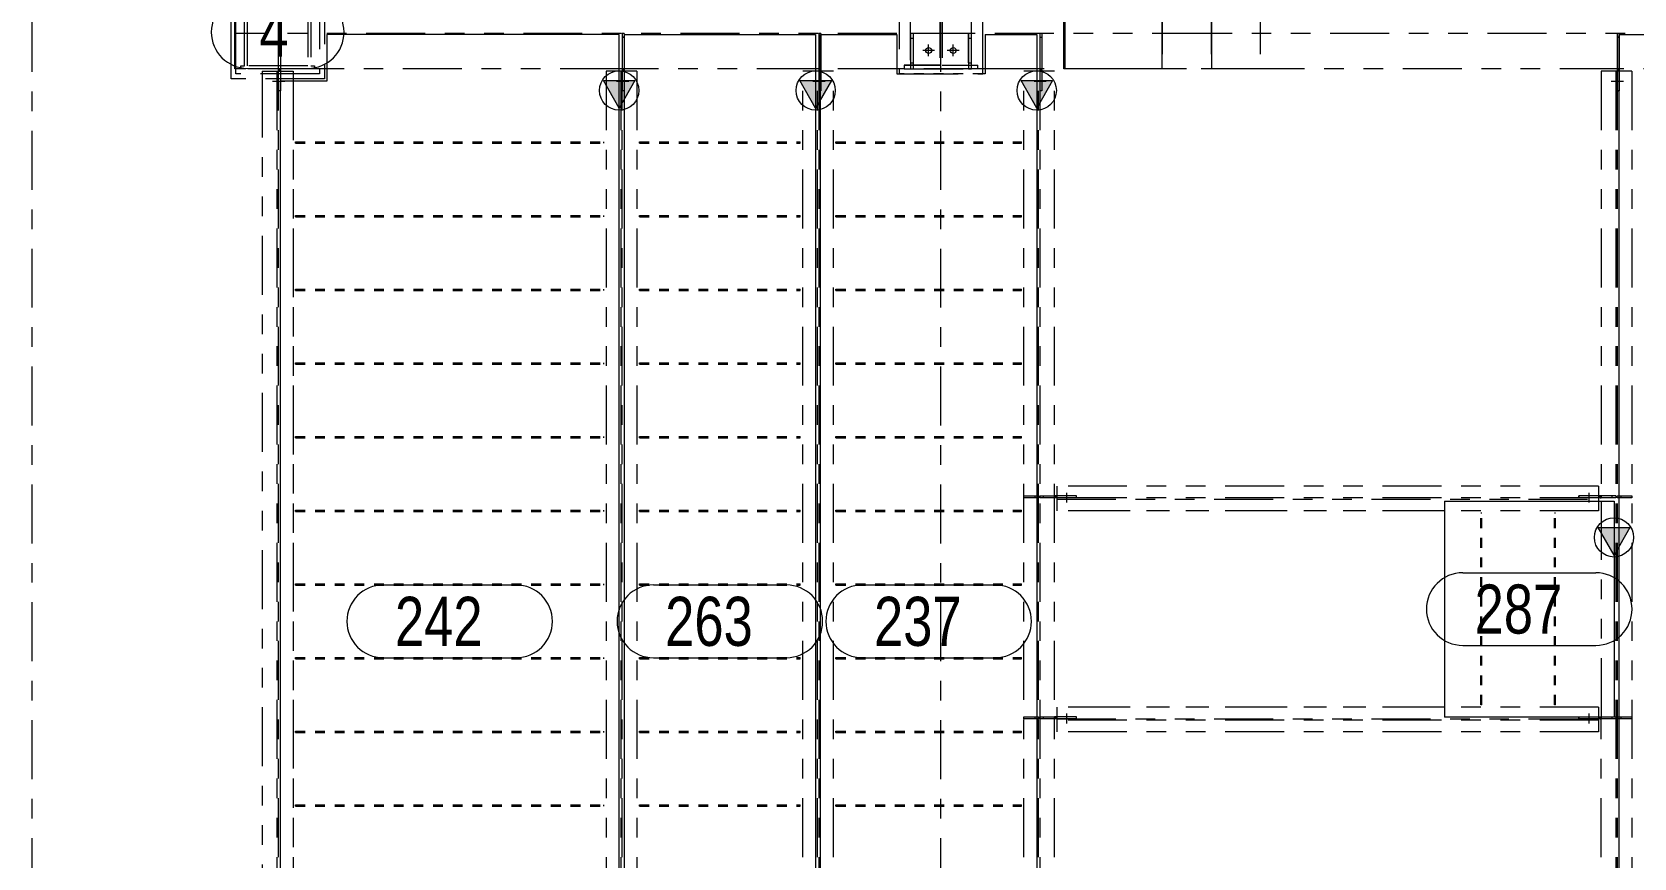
# Model space of a CAD drawing. Header units: millimetres. Extents: x 6786 to 7380, y -302 to 118.
# Drawn here: x 6848 to 6929.5, y -148.1 to -106 of the extents above; entities that cross this region are included whole.
import ezdxf

# ---------------------------------------------------------------- set-up
doc = ezdxf.new("R2010")
doc.units = ezdxf.units.MM
for name, pattern in [('XKITLINE00', [0]), ('XKITLINE02', [4, 2, -2]), ('XKITLINE03', [6, 3, -1, 1, -1]), ('XKITLINE04', [3, 0.5, -0.5, 0.5, -0.5, 0.5, -0.5]), ('XKITLINE05', [8, 3, -1, 1, -1, 1, -1])]:
    doc.linetypes.add(name, pattern=pattern)
for name, color, linetype, lineweight in [('Bolt', 7, 'Continuous', 0), ('Part', 2, 'Continuous', 0), ('PartMark', 3, 'Continuous', 0), ('S-GRID', 1, 'Continuous', 0)]:
    doc.layers.add(name, color=color, linetype=linetype, lineweight=lineweight)
doc.styles.add('Arial', font='arial.ttf')

msp = doc.modelspace()

# ---------------------------------------------------------------- hatches: boundary and pattern name
at = {"layer": 'Part'}
for points in [[(6877.084, -108.505), (6878.684, -108.505), (6877.884, -109.905)], [(6887.084, -108.505), (6888.684, -108.505), (6887.884, -109.905)], [(6898.334, -108.505), (6899.934, -108.505), (6899.134, -109.905)], [(6927.709, -131.255), (6929.309, -131.255), (6928.509, -132.655)]]:
    msp.add_hatch(color=7, dxfattribs=at).paths.add_polyline_path(points, flags=17)

# ---------------------------------------------------------------- linework, layer by layer
at = {"layer": 'Bolt', "color": 7, "linetype": 'XKITLINE00', "lineweight": 0}
for p, q in [((6893.634, -107.267), (6893.634, -106.667)), ((6894.884, -107.267), (6894.884, -106.667)), ((6893.934, -106.967), (6893.334, -106.967)), ((6895.184, -106.967), (6894.584, -106.967))]:
    msp.add_line(p, q, dxfattribs=at)
at = {"layer": 'Bolt', "color": 7, "linetype": 'XKITLINE02', "lineweight": 0}
for p, q in [((6860.246, -108.53), (6860.871, -108.53)), ((6860.246, -108.53), (6860.871, -108.53)), ((6877.746, -108.53), (6878.371, -108.53)), ((6877.746, -108.53), (6878.371, -108.53)), ((6887.746, -108.53), (6888.371, -108.53)), ((6887.746, -108.53), (6888.371, -108.53)), ((6898.996, -108.53), (6899.621, -108.53)), ((6898.996, -108.53), (6899.621, -108.53)), ((6928.371, -108.53), (6928.996, -108.53)), ((6928.371, -108.53), (6928.996, -108.53)), ((6900.665, -129.98), (6900.665, -129.48)), ((6900.665, -129.98), (6900.665, -129.48)), ((6927.227, -129.48), (6927.227, -129.98)), ((6927.227, -129.48), (6927.227, -129.98)), ((6900.665, -141.23), (6900.665, -140.73)), ((6900.665, -141.23), (6900.665, -140.73)), ((6927.227, -140.73), (6927.227, -141.23)), ((6927.227, -140.73), (6927.227, -141.23))]:
    msp.add_line(p, q, dxfattribs=at)
at = {"layer": 'Bolt', "color": 7, "linetype": 'XKITLINE00', "lineweight": 0}
for centre in [(6893.634, -106.967), (6894.884, -106.967)]:
    msp.add_circle(centre, 0.15, dxfattribs=at)
at = {"layer": 'Part', "color": 6, "linetype": 'XKITLINE05', "lineweight": 0}
for p, q in [((6858.134, -108.405), (6858.134, -103.655)), ((6858.321, -107.905), (6858.321, -104.155)), ((6858.384, -108.155), (6858.384, -103.905)), ((6858.821, -107.755), (6858.821, -104.305)), ((6858.971, -107.755), (6858.971, -104.305)), ((6862.046, -104.305), (6862.046, -107.755)), ((6862.196, -104.305), (6862.196, -107.755)), ((6862.634, -103.905), (6862.634, -108.155)), ((6862.884, -103.655), (6862.884, -108.405)), ((6892.134, -103.905), (6892.134, -108.155)), ((6896.384, -108.155), (6896.384, -103.905)), ((6900.509, -104.155), (6900.509, -107.905)), ((6900.509, -107.905), (6900.509, -104.155)), ((6900.588, -107.905), (6900.588, -104.155)), ((6905.509, -104.155), (6905.509, -107.905)), ((6905.509, -107.905), (6905.509, -104.155)), ((6908.009, -104.155), (6908.009, -107.905)), ((6908.049, -107.905), (6908.049, -104.155)), ((6910.509, -104.155), (6910.509, -107.905)), ((6910.509, -104.155), (6910.509, -107.905)), ((6892.696, -104.467), (6892.696, -107.592)), ((6894.196, -104.342), (6894.196, -107.717)), ((6894.321, -104.342), (6894.321, -107.717)), ((6895.821, -107.592), (6895.821, -104.467)), ((6908.009, -105.955), (6908.009, -106.105)), ((6908.009, -105.955), (6908.009, -106.105)), ((6908.009, -106.105), (6858.321, -106.105)), ((6860.546, -109.03), (6860.546, -106.105)), ((6860.546, -106.105), (6860.646, -106.105)), ((6860.546, -106.292), (6860.646, -106.292)), ((6860.646, -106.292), (6860.546, -106.292)), ((6860.646, -106.105), (6860.646, -109.03)), ((6878.046, -106.105), (6878.046, -107.905)), ((6878.146, -106.105), (6878.046, -106.105)), ((6878.046, -106.292), (6878.146, -106.292)), ((6878.146, -106.292), (6878.046, -106.292)), ((6878.146, -106.105), (6878.146, -109.03)), ((6888.046, -106.105), (6888.046, -107.905)), ((6888.146, -106.105), (6888.046, -106.105)), ((6888.046, -106.292), (6888.146, -106.292)), ((6888.146, -106.292), (6888.046, -106.292)), ((6888.146, -106.105), (6888.146, -109.03)), ((6892.859, -106.105), (6892.709, -106.105)), ((6892.709, -106.105), (6892.709, -107.905)), ((6892.859, -106.355), (6892.709, -106.355)), ((6892.859, -107.905), (6892.859, -106.105)), ((6892.871, -107.592), (6892.871, -106.086)), ((6892.871, -106.086), (6895.646, -106.086)), ((6895.646, -106.086), (6895.646, -107.592)), ((6895.809, -106.105), (6895.659, -106.105)), ((6895.659, -106.105), (6895.659, -107.905)), ((6895.809, -106.355), (6895.659, -106.355)), ((6895.809, -107.905), (6895.809, -106.105)), ((6899.296, -106.105), (6899.296, -107.905)), ((6899.396, -106.105), (6899.296, -106.105)), ((6899.296, -106.292), (6899.396, -106.292)), ((6899.296, -106.292), (6899.396, -106.292)), ((6899.396, -106.105), (6899.396, -107.905)), ((6957.071, -106.105), (6908.009, -106.105)), ((6928.671, -106.105), (6928.671, -107.905)), ((6928.771, -106.105), (6928.671, -106.105)), ((6928.671, -106.292), (6928.771, -106.292)), ((6928.771, -106.292), (6928.671, -106.292)), ((6928.771, -106.105), (6928.771, -109.03)), ((6892.696, -107.592), (6892.871, -107.592)), ((6895.646, -107.592), (6895.821, -107.592)), ((6862.884, -108.405), (6858.134, -108.405)), ((6862.884, -107.905), (6858.321, -107.905)), ((6862.634, -108.155), (6858.384, -108.155)), ((6858.634, -107.905), (6858.634, -107.755)), ((6858.634, -107.755), (6858.821, -107.755)), ((6862.384, -107.905), (6858.634, -107.905)), ((6862.046, -107.755), (6858.971, -107.755)), ((6859.727, -108.03), (6861.29, -108.03)), ((6859.727, -108.03), (6859.727, -108.405)), ((6859.727, -108.405), (6859.727, -163.655)), ((6860.471, -108.03), (6860.471, -164.03)), ((6860.646, -107.905), (6860.546, -107.905)), ((6860.546, -107.905), (6860.646, -107.905)), ((6860.646, -107.905), (6860.546, -107.905)), ((6860.546, -107.905), (6860.646, -107.905)), ((6860.546, -107.967), (6860.646, -107.967)), ((6860.546, -107.967), (6860.646, -107.967)), ((6860.546, -164.03), (6860.546, -108.03)), ((6861.29, -108.03), (6861.29, -164.03)), ((6861.29, -108.405), (6861.29, -108.53)), ((6862.196, -107.755), (6862.384, -107.755)), ((6862.384, -107.755), (6862.384, -107.905)), ((6863.009, -107.905), (6862.884, -107.905)), ((6877.884, -107.905), (6863.009, -107.905)), ((6877.884, -108.03), (6877.227, -108.03)), ((6877.227, -108.03), (6877.227, -164.03)), ((6878.134, -107.905), (6877.884, -107.905)), ((6878.134, -108.03), (6877.884, -108.03)), ((6877.971, -108.03), (6877.971, -164.03)), ((6878.046, -107.905), (6878.046, -108.03)), ((6878.146, -107.905), (6878.046, -107.905)), ((6878.046, -107.905), (6878.146, -107.905)), ((6878.146, -107.905), (6878.046, -107.905)), ((6878.046, -107.905), (6878.146, -107.905)), ((6878.046, -107.967), (6878.134, -107.967)), ((6878.146, -107.967), (6878.046, -107.967)), ((6878.79, -108.03), (6878.046, -108.03)), ((6878.046, -164.03), (6878.046, -108.03)), ((6878.046, -108.03), (6878.046, -109.03)), ((6887.884, -107.905), (6878.134, -107.905)), ((6878.79, -108.03), (6878.79, -164.03)), ((6887.227, -164.03), (6887.227, -108.03)), ((6887.884, -108.03), (6887.227, -108.03)), ((6888.134, -107.905), (6887.884, -107.905)), ((6888.134, -108.03), (6887.884, -108.03)), ((6887.971, -164.03), (6887.971, -108.03)), ((6888.046, -107.905), (6888.046, -108.03)), ((6888.146, -107.905), (6888.046, -107.905)), ((6888.046, -107.905), (6888.146, -107.905)), ((6888.146, -107.905), (6888.046, -107.905)), ((6888.046, -107.905), (6888.146, -107.905)), ((6888.046, -107.967), (6888.134, -107.967)), ((6888.146, -107.967), (6888.046, -107.967)), ((6888.046, -108.03), (6888.046, -164.03)), ((6888.046, -108.03), (6888.046, -109.03)), ((6892.009, -107.905), (6888.134, -107.905)), ((6888.79, -108.03), (6888.134, -108.03)), ((6888.79, -164.03), (6888.79, -108.03)), ((6892.134, -107.905), (6892.009, -107.905)), ((6896.384, -107.905), (6892.134, -107.905)), ((6892.134, -108.155), (6896.384, -108.155)), ((6894.196, -107.717), (6892.384, -107.717)), ((6892.384, -107.717), (6892.384, -107.905)), ((6892.384, -107.717), (6894.196, -107.717)), ((6892.384, -107.905), (6896.134, -107.905)), ((6892.384, -107.905), (6896.134, -107.905)), ((6892.709, -107.905), (6892.859, -107.905)), ((6894.321, -107.717), (6896.134, -107.717)), ((6894.321, -107.717), (6896.134, -107.717)), ((6895.659, -107.905), (6895.809, -107.905)), ((6896.134, -107.905), (6896.134, -107.717)), ((6896.509, -107.905), (6896.384, -107.905)), ((6899.134, -107.905), (6896.509, -107.905)), ((6898.477, -164.03), (6898.477, -108.03)), ((6899.134, -108.03), (6898.477, -108.03)), ((6905.509, -107.905), (6899.134, -107.905)), ((6900.04, -108.03), (6899.134, -108.03)), ((6899.221, -164.03), (6899.221, -108.03)), ((6899.296, -107.905), (6899.296, -108.03)), ((6899.396, -107.905), (6899.296, -107.905)), ((6899.296, -107.905), (6899.396, -107.905)), ((6899.396, -107.905), (6899.296, -107.905)), ((6899.296, -107.905), (6899.396, -107.905)), ((6899.396, -107.967), (6899.296, -107.967)), ((6899.296, -107.967), (6899.396, -107.967)), ((6899.296, -108.03), (6899.296, -164.03)), ((6899.296, -108.03), (6899.296, -109.03)), ((6899.396, -107.905), (6899.396, -107.908)), ((6899.396, -107.908), (6899.396, -107.917)), ((6899.396, -107.917), (6899.396, -107.908)), ((6899.396, -107.948), (6899.396, -107.917)), ((6899.396, -107.948), (6899.396, -108.03)), ((6899.396, -108.03), (6899.396, -109.03)), ((6900.04, -164.03), (6900.04, -108.03)), ((6910.509, -107.905), (6900.509, -107.905)), ((6928.759, -107.905), (6905.509, -107.905)), ((6928.759, -108.03), (6927.852, -108.03)), ((6927.852, -108.03), (6927.852, -129.905)), ((6928.596, -108.03), (6928.596, -164.03)), ((6928.671, -107.905), (6928.671, -108.03)), ((6928.771, -107.905), (6928.671, -107.905)), ((6928.671, -107.905), (6928.771, -107.905)), ((6928.771, -107.905), (6928.671, -107.905)), ((6928.671, -107.905), (6928.771, -107.905)), ((6928.671, -107.967), (6928.759, -107.967)), ((6928.771, -107.967), (6928.671, -107.967)), ((6929.415, -108.03), (6928.671, -108.03)), ((6928.671, -108.03), (6928.671, -164.03)), ((6928.671, -108.03), (6928.671, -109.03)), ((6941.009, -107.905), (6928.759, -107.905)), ((6929.415, -108.03), (6929.415, -164.03)), ((6860.646, -109.03), (6860.546, -109.03)), ((6861.29, -108.53), (6861.29, -163.53)), ((6878.146, -109.03), (6878.046, -109.03)), ((6888.146, -109.03), (6888.046, -109.03)), ((6899.396, -109.03), (6899.296, -109.03)), ((6928.771, -109.03), (6928.671, -109.03)), ((6928.671, -109.03), (6928.771, -109.03)), ((6927.727, -129.155), (6900.165, -129.155)), ((6900.165, -129.155), (6900.165, -130.405)), ((6927.727, -129.155), (6927.727, -129.905)), ((6898.477, -129.645), (6899.221, -129.645)), ((6898.477, -129.745), (6898.477, -129.645)), ((6899.221, -129.745), (6898.477, -129.745)), ((6899.034, -129.645), (6899.034, -129.745)), ((6899.221, -129.645), (6899.221, -129.745)), ((6899.296, -129.645), (6899.296, -129.745)), ((6899.296, -129.645), (6900.043, -129.645)), ((6900.083, -129.745), (6899.296, -129.745)), ((6899.484, -129.745), (6899.484, -129.645)), ((6899.484, -129.745), (6899.484, -129.645)), ((6900.043, -129.645), (6900.04, -129.645)), ((6900.04, -129.645), (6900.04, -129.745)), ((6900.04, -129.745), (6900.04, -129.645)), ((6900.04, -129.645), (6900.04, -129.745)), ((6900.102, -129.745), (6900.04, -129.745)), ((6900.165, -129.645), (6900.043, -129.645)), ((6900.102, -129.745), (6900.102, -129.645)), ((6900.102, -129.745), (6900.102, -129.645)), ((6900.165, -129.745), (6900.102, -129.745)), ((6901.165, -129.645), (6900.165, -129.645)), ((6927.727, -129.745), (6900.165, -129.745)), ((6901.165, -129.745), (6900.165, -129.745)), ((6900.165, -129.814), (6927.727, -129.814)), ((6919.884, -130.405), (6900.165, -130.405)), ((6927.727, -130.405), (6900.165, -130.405)), ((6901.165, -129.745), (6901.165, -129.645)), ((6901.165, -129.745), (6901.165, -129.645)), ((6927.727, -129.645), (6926.727, -129.645)), ((6926.727, -129.645), (6926.727, -129.745)), ((6926.727, -129.745), (6926.727, -129.645)), ((6927.727, -129.745), (6926.727, -129.745)), ((6927.852, -129.645), (6927.727, -129.645)), ((6927.809, -129.745), (6927.727, -129.745)), ((6927.727, -129.905), (6927.727, -130.405)), ((6927.79, -129.645), (6927.79, -129.745)), ((6927.79, -129.745), (6927.79, -129.645)), ((6927.809, -129.745), (6927.841, -129.745)), ((6927.849, -129.745), (6927.841, -129.745)), ((6927.841, -129.745), (6927.849, -129.745)), ((6927.852, -129.745), (6927.849, -129.745)), ((6928.596, -129.645), (6927.852, -129.645)), ((6927.852, -129.745), (6927.852, -129.645)), ((6927.852, -129.645), (6927.852, -129.745)), ((6927.852, -129.645), (6927.852, -129.745)), ((6928.596, -129.745), (6927.852, -129.745)), ((6927.852, -129.905), (6927.852, -140.905)), ((6928.409, -129.745), (6928.409, -129.645)), ((6928.409, -129.745), (6928.409, -129.645)), ((6928.596, -129.645), (6928.596, -129.745)), ((6928.671, -129.745), (6928.671, -129.645)), ((6928.671, -129.645), (6929.415, -129.645)), ((6929.415, -129.745), (6928.671, -129.745)), ((6928.859, -129.645), (6928.859, -129.745)), ((6929.415, -129.645), (6929.415, -129.745)), ((6898.477, -140.895), (6899.221, -140.895)), ((6898.477, -140.995), (6898.477, -140.895)), ((6899.221, -140.995), (6898.477, -140.995)), ((6899.034, -140.895), (6899.034, -140.995)), ((6899.221, -140.895), (6899.221, -140.995)), ((6899.296, -140.895), (6899.296, -140.995)), ((6899.296, -140.895), (6900.043, -140.895)), ((6900.083, -140.995), (6899.296, -140.995)), ((6899.484, -140.995), (6899.484, -140.895)), ((6899.484, -140.995), (6899.484, -140.895)), ((6900.043, -140.895), (6900.04, -140.895)), ((6900.04, -140.895), (6900.04, -140.995)), ((6900.04, -140.995), (6900.04, -140.895)), ((6900.04, -140.895), (6900.04, -140.995)), ((6900.102, -140.995), (6900.04, -140.995)), ((6900.165, -140.895), (6900.043, -140.895)), ((6900.102, -140.995), (6900.102, -140.895)), ((6900.102, -140.995), (6900.102, -140.895)), ((6900.165, -140.995), (6900.102, -140.995)), ((6900.165, -140.405), (6900.165, -141.655)), ((6919.884, -140.405), (6900.165, -140.405)), ((6927.727, -140.405), (6900.165, -140.405)), ((6901.165, -140.895), (6900.165, -140.895)), ((6900.165, -140.995), (6927.727, -140.995)), ((6901.165, -140.995), (6900.165, -140.995)), ((6901.165, -140.995), (6901.165, -140.895)), ((6901.165, -140.995), (6901.165, -140.895)), ((6926.727, -140.895), (6928.596, -140.895)), ((6926.727, -140.895), (6926.727, -140.995)), ((6926.727, -140.995), (6926.727, -140.895)), ((6927.727, -140.995), (6926.727, -140.995)), ((6927.727, -140.405), (6927.727, -140.995)), ((6927.727, -140.905), (6927.727, -141.655)), ((6927.809, -140.995), (6927.727, -140.995)), ((6927.79, -140.895), (6927.79, -140.995)), ((6927.79, -140.905), (6927.79, -140.995)), ((6927.809, -140.995), (6927.841, -140.995)), ((6927.849, -140.995), (6927.841, -140.995)), ((6927.841, -140.995), (6927.849, -140.995)), ((6927.852, -140.995), (6927.849, -140.995)), ((6927.852, -140.995), (6927.852, -140.895)), ((6927.852, -140.895), (6927.852, -140.995)), ((6927.852, -140.895), (6927.852, -140.995)), ((6927.852, -164.03), (6927.852, -140.905)), ((6928.596, -140.995), (6927.852, -140.995)), ((6928.409, -140.995), (6928.409, -140.895)), ((6928.409, -140.995), (6928.409, -140.895)), ((6928.596, -140.895), (6928.596, -140.995)), ((6928.671, -140.995), (6928.671, -140.895)), ((6928.671, -140.895), (6929.415, -140.895)), ((6929.415, -140.995), (6928.671, -140.995)), ((6928.859, -140.895), (6928.859, -140.995)), ((6929.415, -140.895), (6929.415, -140.995)), ((6927.727, -141.064), (6900.165, -141.064)), ((6927.727, -141.655), (6900.165, -141.655))]:
    msp.add_line(p, q, dxfattribs=at)
at = {"layer": 'Part', "color": 7, "linetype": 'XKITLINE00', "lineweight": 0}
for p, q in [((6877.884, -106.155), (6863.009, -106.155)), ((6863.009, -106.155), (6863.009, -108.53)), ((6877.884, -165.905), (6877.884, -106.155)), ((6878.134, -106.155), (6878.134, -165.905)), ((6878.134, -106.155), (6887.884, -106.155)), ((6887.884, -106.155), (6887.884, -165.905)), ((6888.134, -165.905), (6888.134, -106.155)), ((6888.134, -106.155), (6892.009, -106.155)), ((6892.009, -106.155), (6892.009, -108.155)), ((6896.509, -106.155), (6899.134, -106.155)), ((6896.509, -106.155), (6896.509, -108.155)), ((6899.134, -106.155), (6899.134, -165.905)), ((6928.759, -106.155), (6928.759, -165.905)), ((6928.759, -106.155), (6941.009, -106.155)), ((6892.009, -108.155), (6892.134, -108.155)), ((6896.509, -108.155), (6896.384, -108.155)), ((6863.009, -108.53), (6860.634, -108.53)), ((6860.634, -108.53), (6860.634, -163.53)), ((6877.884, -109.905), (6877.084, -108.505)), ((6877.084, -108.505), (6878.684, -108.505)), ((6878.684, -108.505), (6877.884, -109.905)), ((6887.884, -109.905), (6887.084, -108.505)), ((6887.084, -108.505), (6888.684, -108.505)), ((6888.684, -108.505), (6887.884, -109.905)), ((6899.134, -109.905), (6898.334, -108.505)), ((6898.334, -108.505), (6899.934, -108.505)), ((6899.934, -108.505), (6899.134, -109.905)), ((6919.884, -129.905), (6919.884, -140.905)), ((6919.884, -129.905), (6928.509, -129.905)), ((6928.509, -129.905), (6928.509, -140.905)), ((6928.509, -132.655), (6927.709, -131.255)), ((6927.709, -131.255), (6929.309, -131.255)), ((6929.309, -131.255), (6928.509, -132.655)), ((6928.509, -140.905), (6919.884, -140.905))]:
    msp.add_line(p, q, dxfattribs=at)
at = {"layer": 'Part', "color": 2, "linetype": 'XKITLINE04', "lineweight": 0}
for p, q in [((6896.384, -108.155), (6892.134, -108.155)), ((6861.415, -111.686), (6861.415, -111.624)), ((6861.415, -111.624), (6877.102, -111.624)), ((6877.102, -111.686), (6877.102, -111.624)), ((6878.915, -111.686), (6878.915, -111.624)), ((6878.915, -111.624), (6887.102, -111.624)), ((6887.102, -111.686), (6887.102, -111.624)), ((6888.915, -111.686), (6888.915, -111.624)), ((6888.915, -111.624), (6898.352, -111.624)), ((6898.352, -111.686), (6898.352, -111.624)), ((6861.415, -111.686), (6877.102, -111.686)), ((6878.915, -111.686), (6887.102, -111.686)), ((6888.915, -111.686), (6898.352, -111.686)), ((6861.415, -115.436), (6861.415, -115.374)), ((6861.415, -115.374), (6877.102, -115.374)), ((6861.415, -115.436), (6877.102, -115.436)), ((6877.102, -115.436), (6877.102, -115.374)), ((6878.915, -115.436), (6878.915, -115.374)), ((6878.915, -115.374), (6887.102, -115.374)), ((6878.915, -115.436), (6887.102, -115.436)), ((6887.102, -115.436), (6887.102, -115.374)), ((6888.915, -115.436), (6888.915, -115.374)), ((6888.915, -115.374), (6898.352, -115.374)), ((6888.915, -115.436), (6898.352, -115.436)), ((6898.352, -115.436), (6898.352, -115.374)), ((6861.415, -119.186), (6861.415, -119.124)), ((6861.415, -119.124), (6877.102, -119.124)), ((6861.415, -119.186), (6877.102, -119.186)), ((6877.102, -119.186), (6877.102, -119.124)), ((6878.915, -119.186), (6878.915, -119.124)), ((6878.915, -119.124), (6887.102, -119.124)), ((6878.915, -119.186), (6887.102, -119.186)), ((6887.102, -119.186), (6887.102, -119.124)), ((6888.915, -119.186), (6888.915, -119.124)), ((6888.915, -119.124), (6898.352, -119.124)), ((6888.915, -119.186), (6898.352, -119.186)), ((6898.352, -119.186), (6898.352, -119.124)), ((6861.415, -122.936), (6861.415, -122.874)), ((6861.415, -122.874), (6877.102, -122.874)), ((6861.415, -122.936), (6877.102, -122.936)), ((6877.102, -122.936), (6877.102, -122.874)), ((6878.915, -122.936), (6878.915, -122.874)), ((6878.915, -122.874), (6887.102, -122.874)), ((6878.915, -122.936), (6887.102, -122.936)), ((6887.102, -122.936), (6887.102, -122.874)), ((6888.915, -122.936), (6888.915, -122.874)), ((6888.915, -122.874), (6898.352, -122.874)), ((6888.915, -122.936), (6898.352, -122.936)), ((6898.352, -122.936), (6898.352, -122.874)), ((6861.415, -126.686), (6861.415, -126.624)), ((6861.415, -126.624), (6877.102, -126.624)), ((6861.415, -126.686), (6877.102, -126.686)), ((6877.102, -126.686), (6877.102, -126.624)), ((6878.915, -126.686), (6878.915, -126.624)), ((6878.915, -126.624), (6887.102, -126.624)), ((6878.915, -126.686), (6887.102, -126.686)), ((6887.102, -126.686), (6887.102, -126.624)), ((6888.915, -126.686), (6888.915, -126.624)), ((6888.915, -126.624), (6898.352, -126.624)), ((6888.915, -126.686), (6898.352, -126.686)), ((6898.352, -126.686), (6898.352, -126.624)), ((6861.415, -130.436), (6861.415, -130.374)), ((6861.415, -130.374), (6877.102, -130.374)), ((6877.102, -130.436), (6877.102, -130.374)), ((6878.915, -130.436), (6878.915, -130.374)), ((6878.915, -130.374), (6887.102, -130.374)), ((6887.102, -130.436), (6887.102, -130.374)), ((6888.915, -130.436), (6888.915, -130.374)), ((6888.915, -130.374), (6898.352, -130.374)), ((6898.352, -130.436), (6898.352, -130.374)), ((6861.415, -130.436), (6877.102, -130.436)), ((6878.915, -130.436), (6887.102, -130.436)), ((6888.915, -130.436), (6898.352, -130.436)), ((6921.727, -140.28), (6921.727, -130.53)), ((6921.79, -130.53), (6921.727, -130.53)), ((6921.79, -140.28), (6921.79, -130.53)), ((6925.477, -140.28), (6925.477, -130.53)), ((6925.54, -130.53), (6925.477, -130.53)), ((6925.54, -140.28), (6925.54, -130.53)), ((6861.415, -134.186), (6861.415, -134.124)), ((6861.415, -134.124), (6877.102, -134.124)), ((6861.415, -134.186), (6877.102, -134.186)), ((6877.102, -134.186), (6877.102, -134.124)), ((6878.915, -134.186), (6878.915, -134.124)), ((6878.915, -134.124), (6887.102, -134.124)), ((6878.915, -134.186), (6887.102, -134.186)), ((6887.102, -134.186), (6887.102, -134.124)), ((6888.915, -134.186), (6888.915, -134.124)), ((6888.915, -134.124), (6898.352, -134.124)), ((6888.915, -134.186), (6898.352, -134.186)), ((6898.352, -134.186), (6898.352, -134.124)), ((6861.415, -137.936), (6861.415, -137.874)), ((6861.415, -137.874), (6877.102, -137.874)), ((6861.415, -137.936), (6877.102, -137.936)), ((6877.102, -137.936), (6877.102, -137.874)), ((6878.915, -137.936), (6878.915, -137.874)), ((6878.915, -137.874), (6887.102, -137.874)), ((6878.915, -137.936), (6887.102, -137.936)), ((6887.102, -137.936), (6887.102, -137.874)), ((6888.915, -137.936), (6888.915, -137.874)), ((6888.915, -137.874), (6898.352, -137.874)), ((6888.915, -137.936), (6898.352, -137.936)), ((6898.352, -137.936), (6898.352, -137.874)), ((6921.79, -140.28), (6921.727, -140.28)), ((6925.54, -140.28), (6925.477, -140.28)), ((6861.415, -141.686), (6861.415, -141.624)), ((6861.415, -141.624), (6877.102, -141.624)), ((6861.415, -141.686), (6877.102, -141.686)), ((6877.102, -141.686), (6877.102, -141.624)), ((6878.915, -141.686), (6878.915, -141.624)), ((6878.915, -141.624), (6887.102, -141.624)), ((6878.915, -141.686), (6887.102, -141.686)), ((6887.102, -141.686), (6887.102, -141.624)), ((6888.915, -141.686), (6888.915, -141.624)), ((6888.915, -141.624), (6898.352, -141.624)), ((6888.915, -141.686), (6898.352, -141.686)), ((6898.352, -141.686), (6898.352, -141.624)), ((6861.415, -145.436), (6861.415, -145.374)), ((6861.415, -145.374), (6877.102, -145.374)), ((6861.415, -145.436), (6877.102, -145.436)), ((6877.102, -145.436), (6877.102, -145.374)), ((6878.915, -145.436), (6878.915, -145.374)), ((6878.915, -145.374), (6887.102, -145.374)), ((6878.915, -145.436), (6887.102, -145.436)), ((6887.102, -145.436), (6887.102, -145.374)), ((6888.915, -145.436), (6888.915, -145.374)), ((6888.915, -145.374), (6898.352, -145.374)), ((6888.915, -145.436), (6898.352, -145.436)), ((6898.352, -145.436), (6898.352, -145.374))]:
    msp.add_line(p, q, dxfattribs=at)
at = {"layer": 'Part', "color": 7, "linetype": 'XKITLINE00', "lineweight": 0}
for centre in [(6877.884, -109.005), (6887.884, -109.005), (6899.134, -109.005), (6928.509, -131.755)]:
    msp.add_circle(centre, 1, dxfattribs=at)
at = {"layer": 'PartMark', "color": 1, "linetype": 'XKITLINE00', "lineweight": 0}
for p, q in [((6858.982, -107.88), (6862.036, -107.88)), ((6920.815, -133.555), (6927.578, -133.555)), ((6865.877, -134.18), (6872.64, -134.18)), ((6879.627, -134.18), (6886.39, -134.18)), ((6890.252, -134.18), (6897.015, -134.18)), ((6920.815, -137.255), (6927.578, -137.255)), ((6865.877, -137.88), (6872.64, -137.88)), ((6879.627, -137.88), (6886.39, -137.88)), ((6890.252, -137.88), (6897.015, -137.88))]:
    msp.add_line(p, q, dxfattribs=at)
for centre, start, end in [((6858.982, -106.03), 90, 270), ((6862.036, -106.03), 270, 90), ((6920.815, -135.405), 90, 270), ((6927.578, -135.405), 270, 90), ((6865.877, -136.03), 90, 270), ((6872.64, -136.03), 270, 90), ((6879.627, -136.03), 90, 270), ((6886.39, -136.03), 270, 90), ((6890.252, -136.03), 90, 270), ((6897.015, -136.03), 270, 90)]:
    msp.add_arc(centre, 1.85, start, end, dxfattribs=at)
at = {"layer": 'S-GRID', "color": 4, "linetype": 'XKITLINE03', "lineweight": 0}
for p, q in [((6848.009, -234.061), (6848.009, 80.155)), ((6894.259, -234.061), (6894.259, 80.155))]:
    msp.add_line(p, q, dxfattribs=at)

# ---------------------------------------------------------------- texts
at = {"layer": 'PartMark', "color": 7, "style": 'Arial', "width": 0.765}
for s, p in [('4', (6859.582, -107.28)), ('287', (6921.415, -136.655)), ('242', (6866.477, -137.28)), ('263', (6880.227, -137.28)), ('237', (6890.852, -137.28))]:
    msp.add_text(s, height=2.5, dxfattribs=at).set_placement(p)

doc.saveas('drawing.dxf')
